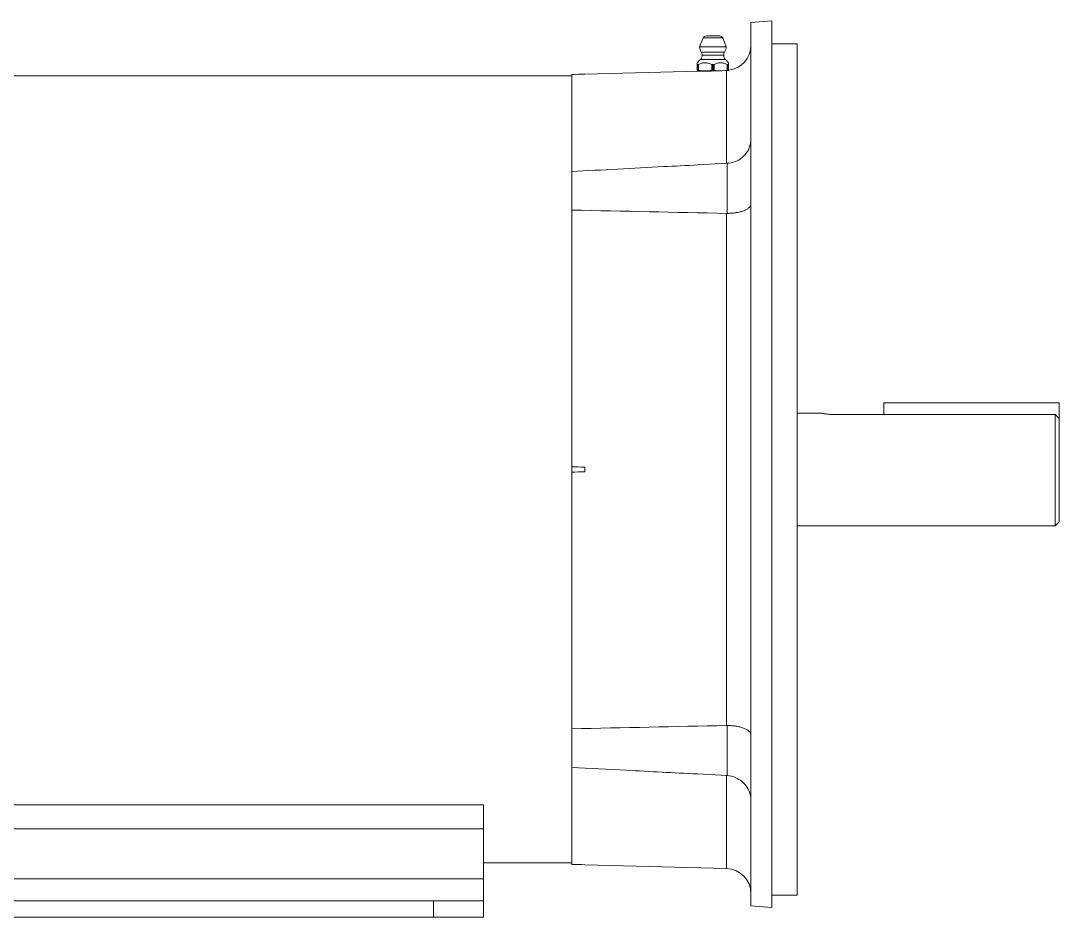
# Model space of a CAD drawing. Header units: inches. Extents: x -11.8 to 9.3, y -4.5 to 4.5.
# Drawn here: x -1.09 to 9.27, y -4.47 to 4.48 of the extents above; entities that cross this region are included whole.
import ezdxf

# ---------------------------------------------------------------- set-up
doc = ezdxf.new("R2010")
doc.units = ezdxf.units.IN
doc.header["$MEASUREMENT"] = 0

msp = doc.modelspace()

# ---------------------------------------------------------------- linework, layer by layer
at = {"color": 7, "linetype": 'Continuous', "lineweight": 15}
for p, q in [((6.406, 4.479), (6.196, 4.461)), ((6.196, 4.461), (6.196, -4.356)), ((6.406, -4.374), (6.406, 4.479)), ((5.718, 4.307), (5.683, 4.22)), ((5.915, 4.307), (5.718, 4.307)), ((5.95, 4.22), (5.915, 4.307)), ((5.683, 4.22), (5.95, 4.22)), ((5.7, 4.166), (5.933, 4.166)), ((6.656, 4.249), (6.406, 4.249)), ((6.656, -4.249), (6.656, 4.249)), ((5.69, 4.091), (5.66, 4.06)), ((5.943, 4.091), (5.69, 4.091)), ((5.924, 4.135), (5.709, 4.135)), ((5.973, 4.06), (5.943, 4.091)), ((4.407, 3.943), (4.407, -3.943)), ((5.677, 3.976), (4.537, 3.947)), ((4.537, 3.947), (4.537, 3.946)), ((5.66, 4.043), (5.66, 3.983)), ((5.66, 3.98), (5.673, 3.978)), ((5.666, 4.041), (5.663, 4.041)), ((5.663, 3.984), (5.663, 4.041)), ((5.666, 3.984), (5.663, 3.984)), ((5.666, 4.041), (5.666, 3.984)), ((5.673, 3.983), (5.673, 4.043)), ((5.673, 3.978), (5.829, 3.978)), ((5.804, 4.043), (5.804, 3.983)), ((5.82, 4.041), (5.813, 4.041)), ((5.813, 3.984), (5.813, 4.041)), ((5.82, 3.984), (5.813, 3.984)), ((5.82, 4.041), (5.82, 3.984)), ((5.829, 3.983), (5.829, 4.043)), ((5.939, 3.982), (5.907, 3.98)), ((5.953, 3.056), (5.953, 3.982)), ((5.96, 4.043), (5.96, 3.983)), ((5.97, 4.041), (5.967, 4.041)), ((5.967, 3.984), (5.967, 4.041)), ((5.97, 3.984), (5.967, 3.984)), ((5.97, 4.041), (5.97, 3.984)), ((5.973, 3.984), (5.973, 4.043)), ((4.407, 3.928), (-4.407, 3.928)), ((5.96, 3.056), (5.664, 3.04)), ((5.953, -2.556), (5.953, 2.556)), ((7.524, 0.666), (9.274, 0.666)), ((7.524, 0.666), (7.524, 0.548)), ((9.274, 0.666), (9.274, -0.522)), ((6.899, 0.562), (6.656, 0.562)), ((7.024, 0.548), (9.234, 0.548)), ((9.234, -0.562), (9.234, 0.548)), ((4.537, 0.023), (4.537, -0.023)), ((6.656, -0.562), (9.234, -0.562)), ((9.234, -0.562), (9.274, -0.522)), ((5.661, -3.04), (5.96, -3.056)), ((3.526, -3.349), (-2.974, -3.349)), ((3.526, -3.349), (3.526, -4.47)), ((-2.974, -3.588), (3.526, -3.588)), ((3.526, -3.928), (4.407, -3.928)), ((3.526, -3.928), (4.407, -3.928)), ((4.537, -3.947), (4.537, -3.946)), ((4.537, -3.947), (5.953, -3.984)), ((-2.974, -4.086), (3.526, -4.086)), ((6.406, -4.249), (6.656, -4.249)), ((-2.974, -4.306), (3.526, -4.306)), ((3.026, -4.47), (3.026, -4.306)), ((6.406, -4.374), (6.196, -4.356)), ((-2.974, -4.47), (3.526, -4.47))]:
    msp.add_line(p, q, dxfattribs=at)
at = {"color": 8, "linetype": 'Continuous', "lineweight": 15}
for p, q in [((5.96, 2.556), (5.96, 3.056)), ((5.96, -3.056), (5.96, -2.556)), ((5.953, -3.984), (5.953, -3.056))]:
    msp.add_line(p, q, dxfattribs=at)
at = {"color": 7, "linetype": 'Continuous', "lineweight": 15}
for centre, start, end in [((5.946, 4.234), 276.0774, 0), ((5.946, 3.306), 273, 291.4832), ((5.946, -3.306), 66.7547, 87), ((5.946, -4.234), 0, 88.5)]:
    msp.add_arc(centre, 0.25, start, end, dxfattribs=at)
for points, knots in [([(5.751, 4.328), (5.744, 4.328), (5.737, 4.326), (5.725, 4.318), (5.72, 4.313), (5.718, 4.307)], [0, 0, 0, 0, 0.5, 0.5, 1, 1, 1, 1]), ([(5.882, 4.328), (5.882, 4.328), (5.882, 4.328), (5.878, 4.328), (5.875, 4.328), (5.864, 4.328), (5.857, 4.328), (5.838, 4.328), (5.827, 4.328), (5.806, 4.328), (5.795, 4.328), (5.776, 4.328), (5.769, 4.328), (5.758, 4.328), (5.755, 4.328), (5.751, 4.328), (5.751, 4.328), (5.751, 4.328)], [0, 0, 0, 0, 0.125, 0.125, 0.25, 0.25, 0.375, 0.375, 0.5, 0.5, 0.625, 0.625, 0.75, 0.75, 0.875, 0.875, 1, 1, 1, 1]), ([(5.882, 4.328), (5.889, 4.328), (5.896, 4.326), (5.908, 4.318), (5.913, 4.313), (5.915, 4.307)], [0, 0, 0, 0, 0.5, 0.5, 1, 1, 1, 1]), ([(5.66, 4.059), (5.66, 4.057), (5.66, 4.055), (5.66, 4.045), (5.66, 4.043)], [0, 0, 0, 0, 0.758823, 1, 1, 1, 1]), ([(5.673, 4.043), (5.683, 4.048), (5.694, 4.052), (5.71, 4.057), (5.716, 4.058), (5.727, 4.06), (5.733, 4.06), (5.75, 4.06), (5.761, 4.058), (5.783, 4.052), (5.793, 4.048), (5.804, 4.043)], [0, 0, 0, 0, 0.25, 0.25, 0.375, 0.375, 0.5, 0.5, 0.75, 0.75, 1, 1, 1, 1]), ([(5.69, 4.091), (5.696, 4.096), (5.701, 4.103), (5.707, 4.118), (5.709, 4.127), (5.709, 4.135)], [0, 0, 0, 0, 0.5, 0.5, 1, 1, 1, 1]), ([(5.829, 4.043), (5.84, 4.048), (5.85, 4.052), (5.867, 4.057), (5.872, 4.058), (5.883, 4.06), (5.889, 4.06), (5.906, 4.06), (5.917, 4.058), (5.939, 4.052), (5.95, 4.048), (5.96, 4.043)], [0, 0, 0, 0, 0.25, 0.25, 0.375, 0.375, 0.5, 0.5, 0.75, 0.75, 1, 1, 1, 1]), ([(5.943, 4.091), (5.937, 4.096), (5.932, 4.103), (5.926, 4.118), (5.924, 4.127), (5.924, 4.135)], [0, 0, 0, 0, 0.5, 0.5, 1, 1, 1, 1]), ([(5.973, 4.043), (5.973, 4.053), (5.973, 4.064), (5.973, 4.059), (5.973, 4.059)], [0, 0, 0, 0, 0.914761, 1, 1, 1, 1]), ([(5.829, 3.978), (5.82, 3.978), (5.81, 3.977), (5.791, 3.977), (5.781, 3.977), (5.763, 3.977), (5.755, 3.976), (5.738, 3.976), (5.73, 3.976), (5.716, 3.976), (5.709, 3.976), (5.698, 3.976), (5.693, 3.976), (5.685, 3.976), (5.682, 3.976), (5.678, 3.976), (5.677, 3.976), (5.677, 3.976)], [0, 0, 0, 0, 0.125, 0.125, 0.25, 0.25, 0.375, 0.375, 0.5, 0.5, 0.625, 0.625, 0.75, 0.75, 0.875, 0.875, 1, 1, 1, 1]), ([(5.829, 3.978), (5.843, 3.978), (5.856, 3.979), (5.882, 3.979), (5.895, 3.98), (5.907, 3.98)], [0, 0, 0, 0, 0.5, 0.5, 1, 1, 1, 1]), ([(6.038, 3.073), (6.038, 3.073), (6.064, 3.079), (6.11, 3.113), (6.165, 3.172), (6.191, 3.238), (6.196, 3.282), (6.196, 3.299), (6.196, 3.3), (6.196, 3.3)], [0, 0, 0, 0, 0.0010137, 0.2638236, 0.5356762, 0.8222768, 0.9840949, 0.9971927, 1, 1, 1, 1]), ([(5.664, 3.04), (5.551, 3.034), (5.132, 3.013), (4.712, 2.99), (4.407, 2.974)], [0, 0, 0, 0, 0.270553, 1, 1, 1, 1]), ([(5.96, 2.556), (5.976, 2.556), (5.992, 2.557), (6.015, 2.559), (6.023, 2.56), (6.038, 2.562), (6.046, 2.563), (6.067, 2.567), (6.081, 2.57), (6.1, 2.575), (6.107, 2.577), (6.118, 2.581), (6.124, 2.583), (6.14, 2.589), (6.15, 2.594), (6.166, 2.604), (6.173, 2.61), (6.185, 2.621), (6.189, 2.627), (6.194, 2.636), (6.195, 2.639), (6.196, 2.644), (6.196, 2.645), (6.196, 2.648), (6.196, 2.65), (6.196, 2.652)], [0, 0, 0, 0, 0.125, 0.125, 0.1875, 0.1875, 0.25, 0.25, 0.375, 0.375, 0.4375, 0.4375, 0.5, 0.5, 0.625, 0.625, 0.75, 0.75, 0.875, 0.875, 0.9375, 0.9375, 0.96875, 0.96875, 1, 1, 1, 1]), ([(7.024, 0.548), (7.015, 0.548), (7.007, 0.548), (6.991, 0.549), (6.983, 0.55), (6.968, 0.551), (6.961, 0.552), (6.947, 0.554), (6.941, 0.554), (6.929, 0.556), (6.924, 0.557), (6.915, 0.559), (6.911, 0.56), (6.905, 0.561), (6.903, 0.561), (6.899, 0.562), (6.899, 0.562), (6.899, 0.562)], [0, 0, 0, 0, 0.125, 0.125, 0.25, 0.25, 0.375, 0.375, 0.5, 0.5, 0.625, 0.625, 0.75, 0.75, 0.875, 0.875, 1, 1, 1, 1]), ([(5.96, -2.556), (5.976, -2.556), (5.992, -2.557), (6.015, -2.559), (6.023, -2.56), (6.038, -2.562), (6.046, -2.563), (6.067, -2.567), (6.081, -2.57), (6.1, -2.575), (6.107, -2.577), (6.118, -2.581), (6.124, -2.583), (6.14, -2.589), (6.15, -2.594), (6.166, -2.604), (6.173, -2.61), (6.185, -2.621), (6.189, -2.627), (6.194, -2.636), (6.195, -2.639), (6.196, -2.644), (6.196, -2.645), (6.196, -2.648), (6.196, -2.65), (6.196, -2.652)], [0, 0, 0, 0, 0.125, 0.125, 0.1875, 0.1875, 0.25, 0.25, 0.375, 0.375, 0.4375, 0.4375, 0.5, 0.5, 0.625, 0.625, 0.75, 0.75, 0.875, 0.875, 0.9375, 0.9375, 0.96875, 0.96875, 1, 1, 1, 1]), ([(4.407, -2.974), (4.588, -2.983), (5.006, -3.006), (5.424, -3.028), (5.661, -3.04)], [0, 0, 0, 0, 0.433317, 1, 1, 1, 1]), ([(6.045, -3.077), (6.066, -3.088), (6.113, -3.112), (6.164, -3.173), (6.191, -3.238), (6.196, -3.282), (6.196, -3.299), (6.196, -3.3), (6.196, -3.3)], [0, 0, 0, 0, 0.2441701, 0.5232803, 0.8175322, 0.9836703, 0.9971178, 1, 1, 1, 1])]:
    msp.add_open_spline(points, degree=3, knots=knots, dxfattribs=at)
for points in [[(5.683, 4.22), (5.685, 4.201), (5.691, 4.182), (5.7, 4.166)], [(5.709, 4.135), (5.709, 4.145), (5.706, 4.156), (5.7, 4.166)], [(5.924, 4.135), (5.924, 4.145), (5.927, 4.156), (5.933, 4.166)], [(5.95, 4.22), (5.948, 4.201), (5.942, 4.182), (5.933, 4.166)], [(4.407, 3.943), (4.45, 3.944), (4.493, 3.945), (4.537, 3.946)], [(5.663, 4.041), (5.661, 4.041), (5.66, 4.041), (5.66, 4.043)], [(5.663, 3.984), (5.661, 3.984), (5.66, 3.984), (5.66, 3.983)], [(5.673, 4.043), (5.67, 4.041), (5.667, 4.041), (5.666, 4.041)], [(5.666, 3.984), (5.667, 3.984), (5.67, 3.984), (5.673, 3.983)], [(5.804, 3.983), (5.782, 3.981), (5.738, 3.979), (5.695, 3.981), (5.673, 3.983)], [(5.677, 3.976), (5.676, 3.977), (5.674, 3.978), (5.673, 3.978)], [(5.813, 4.041), (5.81, 4.041), (5.807, 4.041), (5.804, 4.043)], [(5.813, 3.984), (5.81, 3.984), (5.807, 3.984), (5.804, 3.983)], [(5.829, 4.043), (5.826, 4.041), (5.823, 4.041), (5.82, 4.041)], [(5.829, 3.983), (5.826, 3.984), (5.823, 3.984), (5.82, 3.984)], [(5.907, 3.98), (5.881, 3.98), (5.855, 3.981), (5.829, 3.983)], [(5.96, 3.983), (5.953, 3.983), (5.946, 3.982), (5.939, 3.982)], [(5.939, 3.982), (5.944, 3.982), (5.949, 3.982), (5.953, 3.982)], [(5.971, 3.984), (5.964, 3.983), (5.959, 3.983), (5.953, 3.982)], [(5.967, 4.041), (5.966, 4.041), (5.963, 4.041), (5.96, 4.043)], [(5.967, 3.984), (5.966, 3.984), (5.963, 3.984), (5.96, 3.983)], [(5.973, 4.043), (5.973, 4.041), (5.972, 4.041), (5.97, 4.041)], [(5.97, 3.984), (5.971, 3.984), (5.971, 3.984), (5.971, 3.984)], [(5.973, 3.984), (5.973, 3.984), (5.972, 3.984), (5.971, 3.984)], [(4.407, 2.589), (4.922, 2.578), (5.438, 2.567), (5.953, 2.556)], [(5.953, 2.556), (5.955, 2.556), (5.957, 2.556), (5.96, 2.556)], [(9.234, 0.548), (9.247, 0.535), (9.26, 0.521), (9.274, 0.507)], [(4.537, 0.023), (4.493, 0.024), (4.45, 0.025), (4.407, 0.027)], [(4.407, -0.027), (4.45, -0.025), (4.493, -0.024), (4.537, -0.023)], [(5.953, -2.556), (5.438, -2.567), (4.922, -2.578), (4.407, -2.589)], [(5.96, -2.556), (5.957, -2.556), (5.955, -2.556), (5.953, -2.556)], [(4.537, -3.946), (4.493, -3.945), (4.45, -3.944), (4.407, -3.943)]]:
    msp.add_open_spline(points, degree=3, dxfattribs=at)

doc.saveas('drawing.dxf')
